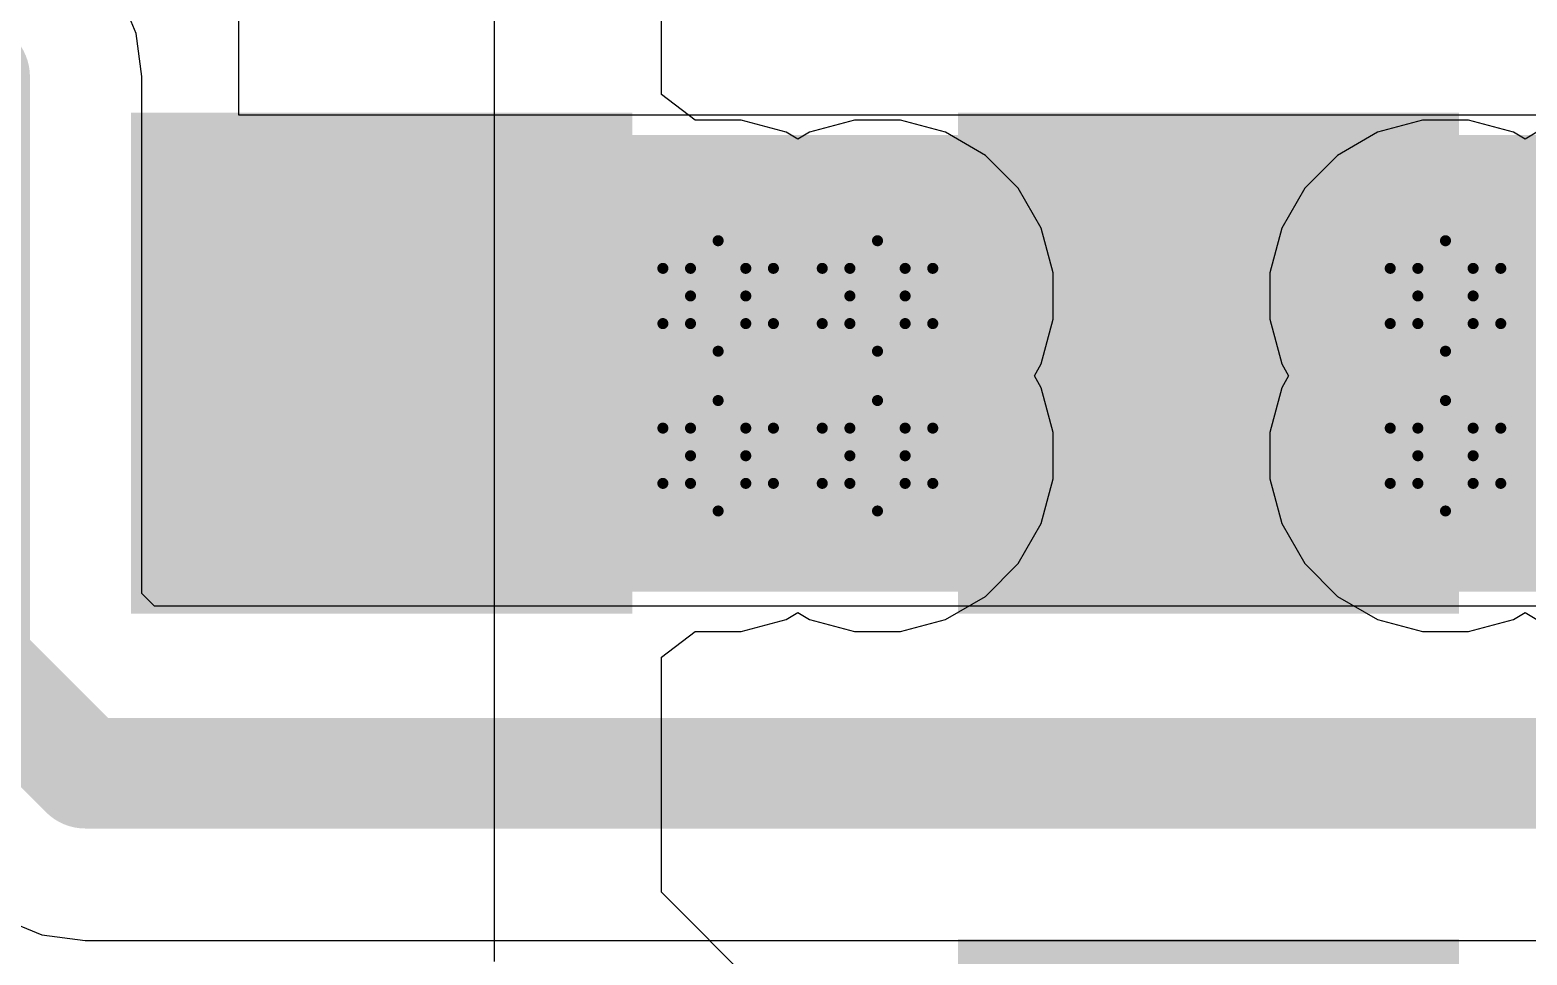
# Model space of a CAD drawing. Header units: inches. Extents: x -3 to 5437, y -3 to 5435.
# Drawn here: x 55.96 to 62.84, y 102.62 to 106.87 of the extents above; entities that cross this region are included whole.
import ezdxf

# ---------------------------------------------------------------- set-up
doc = ezdxf.new("R2010")
doc.units = ezdxf.units.IN
for name, color, linetype in [('Bottom Layer', 5, 'Continuous'), ('Bottom Solder', 6, 'Continuous'), ('Drill Drawing', 1, 'Continuous'), ('GND', 16, 'Continuous'), ('PWR', 76, 'Continuous'), ('Top Layer', 1, 'Continuous'), ('Top Paste', 8, 'Continuous'), ('Top Solder', 216, 'Continuous'), ('Via Holes', 16, 'Continuous')]:
    doc.layers.add(name, color=color, linetype=linetype)

# ---------------------------------------------------------------- blocks, each defined once
blk = doc.blocks.new('A7672E__FASE__76')
at = {"layer": 'Top Layer'}
for points in [[(-6.55, -1.05), (-8.65, -1.05), (-8.65, 1.05), (-6.55, 1.05)], [(-6.55, -4.85), (-8.65, -4.85), (-8.65, -2.75), (-6.55, -2.75)]]:
    blk.add_hatch(color=1, dxfattribs=at).paths.add_polyline_path(points)
at = {"layer": 'Top Paste'}
for points in [[(-6.55, -1.05), (-8.65, -1.05), (-8.65, 1.05), (-6.55, 1.05)], [(-6.55, -4.85), (-8.65, -4.85), (-8.65, -2.75), (-6.55, -2.75)]]:
    blk.add_hatch(color=8, dxfattribs=at).paths.add_polyline_path(points)
at = {"layer": 'Top Solder'}
for points in [[(-6.4484, -1.1516), (-8.7516, -1.1516), (-8.7516, 1.1516), (-6.4484, 1.1516)], [(-2.6484, -1.1516), (-4.9516, -1.1516), (-4.9516, 1.1516), (-2.6484, 1.1516)], [(-6.4484, -4.9516), (-8.7516, -4.9516), (-8.7516, -2.6484), (-6.4484, -2.6484)]]:
    blk.add_hatch(color=216, dxfattribs=at).paths.add_polyline_path(points)

msp = doc.modelspace()

# ---------------------------------------------------------------- hatches: boundary and pattern name
at = {"layer": 'Bottom Layer'}
h = msp.add_hatch(color=5, dxfattribs=at)
edge = h.paths.add_edge_path()
edge.add_arc((59.1191, 105.6492), 0.3, 0, 360)
h = msp.add_hatch(color=5, dxfattribs=at)
edge = h.paths.add_edge_path()
edge.add_arc((59.8515, 105.6492), 0.3, 0, 360)
h = msp.add_hatch(color=5, dxfattribs=at)
edge = h.paths.add_edge_path()
edge.add_arc((62.4619, 105.6492), 0.3, 0, 360)
h = msp.add_hatch(color=5, dxfattribs=at)
edge = h.paths.add_edge_path()
edge.add_arc((59.1191, 104.9144), 0.3, 0, 360)
h = msp.add_hatch(color=5, dxfattribs=at)
edge = h.paths.add_edge_path()
edge.add_arc((59.8515, 104.9144), 0.3, 0, 360)
h = msp.add_hatch(color=5, dxfattribs=at)
edge = h.paths.add_edge_path()
edge.add_arc((62.4619, 104.9144), 0.3, 0, 360)
at = {"layer": 'Bottom Solder'}
h = msp.add_hatch(color=6, dxfattribs=at)
edge = h.paths.add_edge_path()
edge.add_arc((59.1191, 105.6492), 0.15, 0, 360)
h = msp.add_hatch(color=6, dxfattribs=at)
edge = h.paths.add_edge_path()
edge.add_arc((59.8515, 105.6492), 0.15, 0, 360)
h = msp.add_hatch(color=6, dxfattribs=at)
edge = h.paths.add_edge_path()
edge.add_arc((62.4619, 105.6492), 0.15, 0, 360)
h = msp.add_hatch(color=6, dxfattribs=at)
edge = h.paths.add_edge_path()
edge.add_arc((59.1191, 104.9144), 0.15, 0, 360)
h = msp.add_hatch(color=6, dxfattribs=at)
edge = h.paths.add_edge_path()
edge.add_arc((59.8515, 104.9144), 0.15, 0, 360)
h = msp.add_hatch(color=6, dxfattribs=at)
edge = h.paths.add_edge_path()
edge.add_arc((62.4619, 104.9144), 0.15, 0, 360)
at = {"layer": 'GND'}
h = msp.add_hatch(color=16, dxfattribs=at)
edge = h.paths.add_edge_path()
edge.add_arc((59.1191, 105.6492), 0.3, 0, 360)
h = msp.add_hatch(color=16, dxfattribs=at)
edge = h.paths.add_edge_path()
edge.add_arc((59.8515, 105.6492), 0.3, 0, 360)
h = msp.add_hatch(color=16, dxfattribs=at)
edge = h.paths.add_edge_path()
edge.add_arc((62.4619, 105.6492), 0.3, 0, 360)
h = msp.add_hatch(color=16, dxfattribs=at)
edge = h.paths.add_edge_path()
edge.add_arc((59.1191, 104.9144), 0.3, 0, 360)
h = msp.add_hatch(color=16, dxfattribs=at)
edge = h.paths.add_edge_path()
edge.add_arc((59.8515, 104.9144), 0.3, 0, 360)
h = msp.add_hatch(color=16, dxfattribs=at)
edge = h.paths.add_edge_path()
edge.add_arc((62.4619, 104.9144), 0.3, 0, 360)
at = {"layer": 'PWR'}
h = msp.add_hatch(color=76, dxfattribs=at)
edge = h.paths.add_edge_path()
edge.add_arc((59.1191, 105.6492), 0.3, 0, 360)
h = msp.add_hatch(color=76, dxfattribs=at)
edge = h.paths.add_edge_path()
edge.add_arc((59.8515, 105.6492), 0.3, 0, 360)
h = msp.add_hatch(color=76, dxfattribs=at)
edge = h.paths.add_edge_path()
edge.add_arc((62.4619, 105.6492), 0.3, 0, 360)
h = msp.add_hatch(color=76, dxfattribs=at)
edge = h.paths.add_edge_path()
edge.add_arc((59.1191, 104.9144), 0.3, 0, 360)
h = msp.add_hatch(color=76, dxfattribs=at)
edge = h.paths.add_edge_path()
edge.add_arc((59.8515, 104.9144), 0.3, 0, 360)
h = msp.add_hatch(color=76, dxfattribs=at)
edge = h.paths.add_edge_path()
edge.add_arc((62.4619, 104.9144), 0.3, 0, 360)
at = {"layer": 'Top Layer'}
msp.add_hatch(color=1, dxfattribs=at).paths.add_polyline_path([(56.523, 104.2901), (70.023, 104.2901), (70.023, 106.3901), (56.523, 106.3901)])
h = msp.add_hatch(color=1, dxfattribs=at)
edge = h.paths.add_edge_path()
edge.add_arc((59.1191, 105.6492), 0.3, 0, 360)
h = msp.add_hatch(color=1, dxfattribs=at)
edge = h.paths.add_edge_path()
edge.add_arc((59.8515, 105.6492), 0.3, 0, 360)
h = msp.add_hatch(color=1, dxfattribs=at)
edge = h.paths.add_edge_path()
edge.add_arc((62.4619, 105.6492), 0.3, 0, 360)
h = msp.add_hatch(color=1, dxfattribs=at)
edge = h.paths.add_edge_path()
edge.add_arc((59.1191, 104.9144), 0.3, 0, 360)
h = msp.add_hatch(color=1, dxfattribs=at)
edge = h.paths.add_edge_path()
edge.add_arc((59.8515, 104.9144), 0.3, 0, 360)
h = msp.add_hatch(color=1, dxfattribs=at)
edge = h.paths.add_edge_path()
edge.add_arc((62.4619, 104.9144), 0.3, 0, 360)
at = {"layer": 'Top Solder'}
h = msp.add_hatch(color=216, dxfattribs=at)
edge = h.paths.add_edge_path()
edge.add_arc((59.1191, 105.6492), 0.15, 0, 360)
h = msp.add_hatch(color=216, dxfattribs=at)
edge = h.paths.add_edge_path()
edge.add_arc((59.8515, 105.6492), 0.15, 0, 360)
h = msp.add_hatch(color=216, dxfattribs=at)
edge = h.paths.add_edge_path()
edge.add_arc((62.4619, 105.6492), 0.15, 0, 360)
h = msp.add_hatch(color=216, dxfattribs=at)
edge = h.paths.add_edge_path()
edge.add_arc((59.1191, 104.9144), 0.15, 0, 360)
h = msp.add_hatch(color=216, dxfattribs=at)
edge = h.paths.add_edge_path()
edge.add_arc((59.8515, 104.9144), 0.15, 0, 360)
h = msp.add_hatch(color=216, dxfattribs=at)
edge = h.paths.add_edge_path()
edge.add_arc((62.4619, 104.9144), 0.15, 0, 360)
at = {"layer": 'Via Holes'}
h = msp.add_hatch(color=7, dxfattribs=at)
edge = h.paths.add_edge_path()
edge.add_arc((59.1191, 105.6492), 0.15, 0, 360)
h = msp.add_hatch(color=7, dxfattribs=at)
edge = h.paths.add_edge_path()
edge.add_arc((59.8515, 105.6492), 0.15, 0, 360)
h = msp.add_hatch(color=7, dxfattribs=at)
edge = h.paths.add_edge_path()
edge.add_arc((62.4619, 105.6492), 0.15, 0, 360)
h = msp.add_hatch(color=7, dxfattribs=at)
edge = h.paths.add_edge_path()
edge.add_arc((59.1191, 104.9144), 0.15, 0, 360)
h = msp.add_hatch(color=7, dxfattribs=at)
edge = h.paths.add_edge_path()
edge.add_arc((59.8515, 104.9144), 0.15, 0, 360)
h = msp.add_hatch(color=7, dxfattribs=at)
edge = h.paths.add_edge_path()
edge.add_arc((62.4619, 104.9144), 0.15, 0, 360)

# ---------------------------------------------------------------- linework, layer by layer
at = {"layer": 'Drill Drawing'}
for points in [[(58.9921, 105.7762, 0.0508, 0.0508, 0), (59.1191, 105.9032, 0.0508, 0.0508, 0)], [(59.1191, 105.9032, 0.0508, 0.0508, 0), (59.2461, 105.7762, 0.0508, 0.0508, 0)], [(59.7245, 105.7762, 0.0508, 0.0508, 0), (59.8515, 105.9032, 0.0508, 0.0508, 0)], [(59.8515, 105.9032, 0.0508, 0.0508, 0), (59.9785, 105.7762, 0.0508, 0.0508, 0)], [(62.3349, 105.7762, 0.0508, 0.0508, 0), (62.4619, 105.9032, 0.0508, 0.0508, 0)], [(62.4619, 105.9032, 0.0508, 0.0508, 0), (62.5889, 105.7762, 0.0508, 0.0508, 0)], [(58.8651, 105.7762, 0.0508, 0.0508, 0), (58.9921, 105.6492, 0.0508, 0.0508, 0)], [(58.8651, 105.7762, 0.0508, 0.0508, 0), (58.9921, 105.7762, 0.0508, 0.0508, 0)], [(59.2461, 105.7762, 0.0508, 0.0508, 0), (59.3731, 105.7762, 0.0508, 0.0508, 0)], [(59.2461, 105.6492, 0.0508, 0.0508, 0), (59.3731, 105.7762, 0.0508, 0.0508, 0)], [(59.5975, 105.7762, 0.0508, 0.0508, 0), (59.7245, 105.6492, 0.0508, 0.0508, 0)], [(59.5975, 105.7762, 0.0508, 0.0508, 0), (59.7245, 105.7762, 0.0508, 0.0508, 0)], [(59.9785, 105.7762, 0.0508, 0.0508, 0), (60.1055, 105.7762, 0.0508, 0.0508, 0)], [(59.9785, 105.6492, 0.0508, 0.0508, 0), (60.1055, 105.7762, 0.0508, 0.0508, 0)], [(62.2079, 105.7762, 0.0508, 0.0508, 0), (62.3349, 105.6492, 0.0508, 0.0508, 0)], [(62.2079, 105.7762, 0.0508, 0.0508, 0), (62.3349, 105.7762, 0.0508, 0.0508, 0)], [(62.5889, 105.7762, 0.0508, 0.0508, 0), (62.7159, 105.7762, 0.0508, 0.0508, 0)], [(62.5889, 105.6492, 0.0508, 0.0508, 0), (62.7159, 105.7762, 0.0508, 0.0508, 0)], [(58.8651, 105.5222, 0.0508, 0.0508, 0), (58.9921, 105.6492, 0.0508, 0.0508, 0)], [(59.2461, 105.6492, 0.0508, 0.0508, 0), (59.3731, 105.5222, 0.0508, 0.0508, 0)], [(59.5975, 105.5222, 0.0508, 0.0508, 0), (59.7245, 105.6492, 0.0508, 0.0508, 0)], [(59.9785, 105.6492, 0.0508, 0.0508, 0), (60.1055, 105.5222, 0.0508, 0.0508, 0)], [(62.2079, 105.5222, 0.0508, 0.0508, 0), (62.3349, 105.6492, 0.0508, 0.0508, 0)], [(62.5889, 105.6492, 0.0508, 0.0508, 0), (62.7159, 105.5222, 0.0508, 0.0508, 0)], [(58.8651, 105.5222, 0.0508, 0.0508, 0), (58.9921, 105.5222, 0.0508, 0.0508, 0)], [(58.9921, 105.5222, 0.0508, 0.0508, 0), (59.1191, 105.3952, 0.0508, 0.0508, 0)], [(59.1191, 105.3952, 0.0508, 0.0508, 0), (59.2461, 105.5222, 0.0508, 0.0508, 0)], [(59.2461, 105.5222, 0.0508, 0.0508, 0), (59.3731, 105.5222, 0.0508, 0.0508, 0)], [(59.5975, 105.5222, 0.0508, 0.0508, 0), (59.7245, 105.5222, 0.0508, 0.0508, 0)], [(59.7245, 105.5222, 0.0508, 0.0508, 0), (59.8515, 105.3952, 0.0508, 0.0508, 0)], [(59.8515, 105.3952, 0.0508, 0.0508, 0), (59.9785, 105.5222, 0.0508, 0.0508, 0)], [(59.9785, 105.5222, 0.0508, 0.0508, 0), (60.1055, 105.5222, 0.0508, 0.0508, 0)], [(62.2079, 105.5222, 0.0508, 0.0508, 0), (62.3349, 105.5222, 0.0508, 0.0508, 0)], [(62.3349, 105.5222, 0.0508, 0.0508, 0), (62.4619, 105.3952, 0.0508, 0.0508, 0)], [(62.4619, 105.3952, 0.0508, 0.0508, 0), (62.5889, 105.5222, 0.0508, 0.0508, 0)], [(62.5889, 105.5222, 0.0508, 0.0508, 0), (62.7159, 105.5222, 0.0508, 0.0508, 0)], [(58.9921, 105.0414, 0.0508, 0.0508, 0), (59.1191, 105.1684, 0.0508, 0.0508, 0)], [(59.1191, 105.1684, 0.0508, 0.0508, 0), (59.2461, 105.0414, 0.0508, 0.0508, 0)], [(59.7245, 105.0414, 0.0508, 0.0508, 0), (59.8515, 105.1684, 0.0508, 0.0508, 0)], [(59.8515, 105.1684, 0.0508, 0.0508, 0), (59.9785, 105.0414, 0.0508, 0.0508, 0)], [(62.3349, 105.0414, 0.0508, 0.0508, 0), (62.4619, 105.1684, 0.0508, 0.0508, 0)], [(62.4619, 105.1684, 0.0508, 0.0508, 0), (62.5889, 105.0414, 0.0508, 0.0508, 0)], [(58.8651, 105.0414, 0.0508, 0.0508, 0), (58.9921, 104.9144, 0.0508, 0.0508, 0)], [(58.8651, 105.0414, 0.0508, 0.0508, 0), (58.9921, 105.0414, 0.0508, 0.0508, 0)], [(59.2461, 105.0414, 0.0508, 0.0508, 0), (59.3731, 105.0414, 0.0508, 0.0508, 0)], [(59.2461, 104.9144, 0.0508, 0.0508, 0), (59.3731, 105.0414, 0.0508, 0.0508, 0)], [(59.5975, 105.0414, 0.0508, 0.0508, 0), (59.7245, 104.9144, 0.0508, 0.0508, 0)], [(59.5975, 105.0414, 0.0508, 0.0508, 0), (59.7245, 105.0414, 0.0508, 0.0508, 0)], [(59.9785, 105.0414, 0.0508, 0.0508, 0), (60.1055, 105.0414, 0.0508, 0.0508, 0)], [(59.9785, 104.9144, 0.0508, 0.0508, 0), (60.1055, 105.0414, 0.0508, 0.0508, 0)], [(62.2079, 105.0414, 0.0508, 0.0508, 0), (62.3349, 104.9144, 0.0508, 0.0508, 0)], [(62.2079, 105.0414, 0.0508, 0.0508, 0), (62.3349, 105.0414, 0.0508, 0.0508, 0)], [(62.5889, 105.0414, 0.0508, 0.0508, 0), (62.7159, 105.0414, 0.0508, 0.0508, 0)], [(62.5889, 104.9144, 0.0508, 0.0508, 0), (62.7159, 105.0414, 0.0508, 0.0508, 0)], [(58.8651, 104.7874, 0.0508, 0.0508, 0), (58.9921, 104.9144, 0.0508, 0.0508, 0)], [(59.2461, 104.9144, 0.0508, 0.0508, 0), (59.3731, 104.7874, 0.0508, 0.0508, 0)], [(59.5975, 104.7874, 0.0508, 0.0508, 0), (59.7245, 104.9144, 0.0508, 0.0508, 0)], [(59.9785, 104.9144, 0.0508, 0.0508, 0), (60.1055, 104.7874, 0.0508, 0.0508, 0)], [(62.2079, 104.7874, 0.0508, 0.0508, 0), (62.3349, 104.9144, 0.0508, 0.0508, 0)], [(62.5889, 104.9144, 0.0508, 0.0508, 0), (62.7159, 104.7874, 0.0508, 0.0508, 0)], [(58.8651, 104.7874, 0.0508, 0.0508, 0), (58.9921, 104.7874, 0.0508, 0.0508, 0)], [(58.9921, 104.7874, 0.0508, 0.0508, 0), (59.1191, 104.6604, 0.0508, 0.0508, 0)], [(59.1191, 104.6604, 0.0508, 0.0508, 0), (59.2461, 104.7874, 0.0508, 0.0508, 0)], [(59.2461, 104.7874, 0.0508, 0.0508, 0), (59.3731, 104.7874, 0.0508, 0.0508, 0)], [(59.5975, 104.7874, 0.0508, 0.0508, 0), (59.7245, 104.7874, 0.0508, 0.0508, 0)], [(59.7245, 104.7874, 0.0508, 0.0508, 0), (59.8515, 104.6604, 0.0508, 0.0508, 0)], [(59.8515, 104.6604, 0.0508, 0.0508, 0), (59.9785, 104.7874, 0.0508, 0.0508, 0)], [(59.9785, 104.7874, 0.0508, 0.0508, 0), (60.1055, 104.7874, 0.0508, 0.0508, 0)], [(62.2079, 104.7874, 0.0508, 0.0508, 0), (62.3349, 104.7874, 0.0508, 0.0508, 0)], [(62.3349, 104.7874, 0.0508, 0.0508, 0), (62.4619, 104.6604, 0.0508, 0.0508, 0)], [(62.4619, 104.6604, 0.0508, 0.0508, 0), (62.5889, 104.7874, 0.0508, 0.0508, 0)], [(62.5889, 104.7874, 0.0508, 0.0508, 0), (62.7159, 104.7874, 0.0508, 0.0508, 0)]]:
    msp.add_lwpolyline(points, format="xyseb", dxfattribs=at)
for points in [[(59.1064, 105.9032, 0.0254, 0.0254, 1), (59.1318, 105.9032, 0.0254, 0.0254, 1)], [(59.1064, 105.9032, 0.0254, 0.0254, 1), (59.1318, 105.9032, 0.0254, 0.0254, 1)], [(59.8388, 105.9032, 0.0254, 0.0254, 1), (59.8642, 105.9032, 0.0254, 0.0254, 1)], [(59.8388, 105.9032, 0.0254, 0.0254, 1), (59.8642, 105.9032, 0.0254, 0.0254, 1)], [(62.4492, 105.9032, 0.0254, 0.0254, 1), (62.4746, 105.9032, 0.0254, 0.0254, 1)], [(62.4492, 105.9032, 0.0254, 0.0254, 1), (62.4746, 105.9032, 0.0254, 0.0254, 1)], [(58.8524, 105.7762, 0.0254, 0.0254, 1), (58.8778, 105.7762, 0.0254, 0.0254, 1)], [(58.8524, 105.7762, 0.0254, 0.0254, 1), (58.8778, 105.7762, 0.0254, 0.0254, 1)], [(58.9794, 105.7762, 0.0254, 0.0254, 1), (59.0048, 105.7762, 0.0254, 0.0254, 1)], [(58.9794, 105.7762, 0.0254, 0.0254, 1), (59.0048, 105.7762, 0.0254, 0.0254, 1)], [(59.2334, 105.7762, 0.0254, 0.0254, 1), (59.2588, 105.7762, 0.0254, 0.0254, 1)], [(59.2334, 105.7762, 0.0254, 0.0254, 1), (59.2588, 105.7762, 0.0254, 0.0254, 1)], [(59.3604, 105.7762, 0.0254, 0.0254, 1), (59.3858, 105.7762, 0.0254, 0.0254, 1)], [(59.3604, 105.7762, 0.0254, 0.0254, 1), (59.3858, 105.7762, 0.0254, 0.0254, 1)], [(59.5848, 105.7762, 0.0254, 0.0254, 1), (59.6102, 105.7762, 0.0254, 0.0254, 1)], [(59.5848, 105.7762, 0.0254, 0.0254, 1), (59.6102, 105.7762, 0.0254, 0.0254, 1)], [(59.7118, 105.7762, 0.0254, 0.0254, 1), (59.7372, 105.7762, 0.0254, 0.0254, 1)], [(59.7118, 105.7762, 0.0254, 0.0254, 1), (59.7372, 105.7762, 0.0254, 0.0254, 1)], [(59.9658, 105.7762, 0.0254, 0.0254, 1), (59.9912, 105.7762, 0.0254, 0.0254, 1)], [(59.9658, 105.7762, 0.0254, 0.0254, 1), (59.9912, 105.7762, 0.0254, 0.0254, 1)], [(60.0928, 105.7762, 0.0254, 0.0254, 1), (60.1182, 105.7762, 0.0254, 0.0254, 1)], [(60.0928, 105.7762, 0.0254, 0.0254, 1), (60.1182, 105.7762, 0.0254, 0.0254, 1)], [(62.1952, 105.7762, 0.0254, 0.0254, 1), (62.2206, 105.7762, 0.0254, 0.0254, 1)], [(62.1952, 105.7762, 0.0254, 0.0254, 1), (62.2206, 105.7762, 0.0254, 0.0254, 1)], [(62.3222, 105.7762, 0.0254, 0.0254, 1), (62.3476, 105.7762, 0.0254, 0.0254, 1)], [(62.3222, 105.7762, 0.0254, 0.0254, 1), (62.3476, 105.7762, 0.0254, 0.0254, 1)], [(62.5762, 105.7762, 0.0254, 0.0254, 1), (62.6016, 105.7762, 0.0254, 0.0254, 1)], [(62.5762, 105.7762, 0.0254, 0.0254, 1), (62.6016, 105.7762, 0.0254, 0.0254, 1)], [(62.7032, 105.7762, 0.0254, 0.0254, 1), (62.7286, 105.7762, 0.0254, 0.0254, 1)], [(62.7032, 105.7762, 0.0254, 0.0254, 1), (62.7286, 105.7762, 0.0254, 0.0254, 1)], [(58.9794, 105.6492, 0.0254, 0.0254, 1), (59.0048, 105.6492, 0.0254, 0.0254, 1)], [(58.9794, 105.6492, 0.0254, 0.0254, 1), (59.0048, 105.6492, 0.0254, 0.0254, 1)], [(59.2334, 105.6492, 0.0254, 0.0254, 1), (59.2588, 105.6492, 0.0254, 0.0254, 1)], [(59.2334, 105.6492, 0.0254, 0.0254, 1), (59.2588, 105.6492, 0.0254, 0.0254, 1)], [(59.7118, 105.6492, 0.0254, 0.0254, 1), (59.7372, 105.6492, 0.0254, 0.0254, 1)], [(59.7118, 105.6492, 0.0254, 0.0254, 1), (59.7372, 105.6492, 0.0254, 0.0254, 1)], [(59.9658, 105.6492, 0.0254, 0.0254, 1), (59.9912, 105.6492, 0.0254, 0.0254, 1)], [(59.9658, 105.6492, 0.0254, 0.0254, 1), (59.9912, 105.6492, 0.0254, 0.0254, 1)], [(62.3222, 105.6492, 0.0254, 0.0254, 1), (62.3476, 105.6492, 0.0254, 0.0254, 1)], [(62.3222, 105.6492, 0.0254, 0.0254, 1), (62.3476, 105.6492, 0.0254, 0.0254, 1)], [(62.5762, 105.6492, 0.0254, 0.0254, 1), (62.6016, 105.6492, 0.0254, 0.0254, 1)], [(62.5762, 105.6492, 0.0254, 0.0254, 1), (62.6016, 105.6492, 0.0254, 0.0254, 1)], [(58.8524, 105.5222, 0.0254, 0.0254, 1), (58.8778, 105.5222, 0.0254, 0.0254, 1)], [(58.8524, 105.5222, 0.0254, 0.0254, 1), (58.8778, 105.5222, 0.0254, 0.0254, 1)], [(58.9794, 105.5222, 0.0254, 0.0254, 1), (59.0048, 105.5222, 0.0254, 0.0254, 1)], [(58.9794, 105.5222, 0.0254, 0.0254, 1), (59.0048, 105.5222, 0.0254, 0.0254, 1)], [(59.2334, 105.5222, 0.0254, 0.0254, 1), (59.2588, 105.5222, 0.0254, 0.0254, 1)], [(59.2334, 105.5222, 0.0254, 0.0254, 1), (59.2588, 105.5222, 0.0254, 0.0254, 1)], [(59.3604, 105.5222, 0.0254, 0.0254, 1), (59.3858, 105.5222, 0.0254, 0.0254, 1)], [(59.3604, 105.5222, 0.0254, 0.0254, 1), (59.3858, 105.5222, 0.0254, 0.0254, 1)], [(59.5848, 105.5222, 0.0254, 0.0254, 1), (59.6102, 105.5222, 0.0254, 0.0254, 1)], [(59.5848, 105.5222, 0.0254, 0.0254, 1), (59.6102, 105.5222, 0.0254, 0.0254, 1)], [(59.7118, 105.5222, 0.0254, 0.0254, 1), (59.7372, 105.5222, 0.0254, 0.0254, 1)], [(59.7118, 105.5222, 0.0254, 0.0254, 1), (59.7372, 105.5222, 0.0254, 0.0254, 1)], [(59.9658, 105.5222, 0.0254, 0.0254, 1), (59.9912, 105.5222, 0.0254, 0.0254, 1)], [(59.9658, 105.5222, 0.0254, 0.0254, 1), (59.9912, 105.5222, 0.0254, 0.0254, 1)], [(60.0928, 105.5222, 0.0254, 0.0254, 1), (60.1182, 105.5222, 0.0254, 0.0254, 1)], [(60.0928, 105.5222, 0.0254, 0.0254, 1), (60.1182, 105.5222, 0.0254, 0.0254, 1)], [(62.1952, 105.5222, 0.0254, 0.0254, 1), (62.2206, 105.5222, 0.0254, 0.0254, 1)], [(62.1952, 105.5222, 0.0254, 0.0254, 1), (62.2206, 105.5222, 0.0254, 0.0254, 1)], [(62.3222, 105.5222, 0.0254, 0.0254, 1), (62.3476, 105.5222, 0.0254, 0.0254, 1)], [(62.3222, 105.5222, 0.0254, 0.0254, 1), (62.3476, 105.5222, 0.0254, 0.0254, 1)], [(62.5762, 105.5222, 0.0254, 0.0254, 1), (62.6016, 105.5222, 0.0254, 0.0254, 1)], [(62.5762, 105.5222, 0.0254, 0.0254, 1), (62.6016, 105.5222, 0.0254, 0.0254, 1)], [(62.7032, 105.5222, 0.0254, 0.0254, 1), (62.7286, 105.5222, 0.0254, 0.0254, 1)], [(62.7032, 105.5222, 0.0254, 0.0254, 1), (62.7286, 105.5222, 0.0254, 0.0254, 1)], [(59.1064, 105.3952, 0.0254, 0.0254, 1), (59.1318, 105.3952, 0.0254, 0.0254, 1)], [(59.1064, 105.3952, 0.0254, 0.0254, 1), (59.1318, 105.3952, 0.0254, 0.0254, 1)], [(59.8388, 105.3952, 0.0254, 0.0254, 1), (59.8642, 105.3952, 0.0254, 0.0254, 1)], [(59.8388, 105.3952, 0.0254, 0.0254, 1), (59.8642, 105.3952, 0.0254, 0.0254, 1)], [(62.4492, 105.3952, 0.0254, 0.0254, 1), (62.4746, 105.3952, 0.0254, 0.0254, 1)], [(62.4492, 105.3952, 0.0254, 0.0254, 1), (62.4746, 105.3952, 0.0254, 0.0254, 1)], [(59.1064, 105.1684, 0.0254, 0.0254, 1), (59.1318, 105.1684, 0.0254, 0.0254, 1)], [(59.1064, 105.1684, 0.0254, 0.0254, 1), (59.1318, 105.1684, 0.0254, 0.0254, 1)], [(59.8388, 105.1684, 0.0254, 0.0254, 1), (59.8642, 105.1684, 0.0254, 0.0254, 1)], [(59.8388, 105.1684, 0.0254, 0.0254, 1), (59.8642, 105.1684, 0.0254, 0.0254, 1)], [(62.4492, 105.1684, 0.0254, 0.0254, 1), (62.4746, 105.1684, 0.0254, 0.0254, 1)], [(62.4492, 105.1684, 0.0254, 0.0254, 1), (62.4746, 105.1684, 0.0254, 0.0254, 1)], [(58.8524, 105.0414, 0.0254, 0.0254, 1), (58.8778, 105.0414, 0.0254, 0.0254, 1)], [(58.8524, 105.0414, 0.0254, 0.0254, 1), (58.8778, 105.0414, 0.0254, 0.0254, 1)], [(58.9794, 105.0414, 0.0254, 0.0254, 1), (59.0048, 105.0414, 0.0254, 0.0254, 1)], [(58.9794, 105.0414, 0.0254, 0.0254, 1), (59.0048, 105.0414, 0.0254, 0.0254, 1)], [(59.2334, 105.0414, 0.0254, 0.0254, 1), (59.2588, 105.0414, 0.0254, 0.0254, 1)], [(59.2334, 105.0414, 0.0254, 0.0254, 1), (59.2588, 105.0414, 0.0254, 0.0254, 1)], [(59.3604, 105.0414, 0.0254, 0.0254, 1), (59.3858, 105.0414, 0.0254, 0.0254, 1)], [(59.3604, 105.0414, 0.0254, 0.0254, 1), (59.3858, 105.0414, 0.0254, 0.0254, 1)], [(59.5848, 105.0414, 0.0254, 0.0254, 1), (59.6102, 105.0414, 0.0254, 0.0254, 1)], [(59.5848, 105.0414, 0.0254, 0.0254, 1), (59.6102, 105.0414, 0.0254, 0.0254, 1)], [(59.7118, 105.0414, 0.0254, 0.0254, 1), (59.7372, 105.0414, 0.0254, 0.0254, 1)], [(59.7118, 105.0414, 0.0254, 0.0254, 1), (59.7372, 105.0414, 0.0254, 0.0254, 1)], [(59.9658, 105.0414, 0.0254, 0.0254, 1), (59.9912, 105.0414, 0.0254, 0.0254, 1)], [(59.9658, 105.0414, 0.0254, 0.0254, 1), (59.9912, 105.0414, 0.0254, 0.0254, 1)], [(60.0928, 105.0414, 0.0254, 0.0254, 1), (60.1182, 105.0414, 0.0254, 0.0254, 1)], [(60.0928, 105.0414, 0.0254, 0.0254, 1), (60.1182, 105.0414, 0.0254, 0.0254, 1)], [(62.1952, 105.0414, 0.0254, 0.0254, 1), (62.2206, 105.0414, 0.0254, 0.0254, 1)], [(62.1952, 105.0414, 0.0254, 0.0254, 1), (62.2206, 105.0414, 0.0254, 0.0254, 1)], [(62.3222, 105.0414, 0.0254, 0.0254, 1), (62.3476, 105.0414, 0.0254, 0.0254, 1)], [(62.3222, 105.0414, 0.0254, 0.0254, 1), (62.3476, 105.0414, 0.0254, 0.0254, 1)], [(62.5762, 105.0414, 0.0254, 0.0254, 1), (62.6016, 105.0414, 0.0254, 0.0254, 1)], [(62.5762, 105.0414, 0.0254, 0.0254, 1), (62.6016, 105.0414, 0.0254, 0.0254, 1)], [(62.7032, 105.0414, 0.0254, 0.0254, 1), (62.7286, 105.0414, 0.0254, 0.0254, 1)], [(62.7032, 105.0414, 0.0254, 0.0254, 1), (62.7286, 105.0414, 0.0254, 0.0254, 1)], [(58.9794, 104.9144, 0.0254, 0.0254, 1), (59.0048, 104.9144, 0.0254, 0.0254, 1)], [(58.9794, 104.9144, 0.0254, 0.0254, 1), (59.0048, 104.9144, 0.0254, 0.0254, 1)], [(59.2334, 104.9144, 0.0254, 0.0254, 1), (59.2588, 104.9144, 0.0254, 0.0254, 1)], [(59.2334, 104.9144, 0.0254, 0.0254, 1), (59.2588, 104.9144, 0.0254, 0.0254, 1)], [(59.7118, 104.9144, 0.0254, 0.0254, 1), (59.7372, 104.9144, 0.0254, 0.0254, 1)], [(59.7118, 104.9144, 0.0254, 0.0254, 1), (59.7372, 104.9144, 0.0254, 0.0254, 1)], [(59.9658, 104.9144, 0.0254, 0.0254, 1), (59.9912, 104.9144, 0.0254, 0.0254, 1)], [(59.9658, 104.9144, 0.0254, 0.0254, 1), (59.9912, 104.9144, 0.0254, 0.0254, 1)], [(62.3222, 104.9144, 0.0254, 0.0254, 1), (62.3476, 104.9144, 0.0254, 0.0254, 1)], [(62.3222, 104.9144, 0.0254, 0.0254, 1), (62.3476, 104.9144, 0.0254, 0.0254, 1)], [(62.5762, 104.9144, 0.0254, 0.0254, 1), (62.6016, 104.9144, 0.0254, 0.0254, 1)], [(62.5762, 104.9144, 0.0254, 0.0254, 1), (62.6016, 104.9144, 0.0254, 0.0254, 1)], [(58.8524, 104.7874, 0.0254, 0.0254, 1), (58.8778, 104.7874, 0.0254, 0.0254, 1)], [(58.8524, 104.7874, 0.0254, 0.0254, 1), (58.8778, 104.7874, 0.0254, 0.0254, 1)], [(58.9794, 104.7874, 0.0254, 0.0254, 1), (59.0048, 104.7874, 0.0254, 0.0254, 1)], [(58.9794, 104.7874, 0.0254, 0.0254, 1), (59.0048, 104.7874, 0.0254, 0.0254, 1)], [(59.2334, 104.7874, 0.0254, 0.0254, 1), (59.2588, 104.7874, 0.0254, 0.0254, 1)], [(59.2334, 104.7874, 0.0254, 0.0254, 1), (59.2588, 104.7874, 0.0254, 0.0254, 1)], [(59.3604, 104.7874, 0.0254, 0.0254, 1), (59.3858, 104.7874, 0.0254, 0.0254, 1)], [(59.3604, 104.7874, 0.0254, 0.0254, 1), (59.3858, 104.7874, 0.0254, 0.0254, 1)], [(59.5848, 104.7874, 0.0254, 0.0254, 1), (59.6102, 104.7874, 0.0254, 0.0254, 1)], [(59.5848, 104.7874, 0.0254, 0.0254, 1), (59.6102, 104.7874, 0.0254, 0.0254, 1)], [(59.7118, 104.7874, 0.0254, 0.0254, 1), (59.7372, 104.7874, 0.0254, 0.0254, 1)], [(59.7118, 104.7874, 0.0254, 0.0254, 1), (59.7372, 104.7874, 0.0254, 0.0254, 1)], [(59.9658, 104.7874, 0.0254, 0.0254, 1), (59.9912, 104.7874, 0.0254, 0.0254, 1)], [(59.9658, 104.7874, 0.0254, 0.0254, 1), (59.9912, 104.7874, 0.0254, 0.0254, 1)], [(60.0928, 104.7874, 0.0254, 0.0254, 1), (60.1182, 104.7874, 0.0254, 0.0254, 1)], [(60.0928, 104.7874, 0.0254, 0.0254, 1), (60.1182, 104.7874, 0.0254, 0.0254, 1)], [(62.1952, 104.7874, 0.0254, 0.0254, 1), (62.2206, 104.7874, 0.0254, 0.0254, 1)], [(62.1952, 104.7874, 0.0254, 0.0254, 1), (62.2206, 104.7874, 0.0254, 0.0254, 1)], [(62.3222, 104.7874, 0.0254, 0.0254, 1), (62.3476, 104.7874, 0.0254, 0.0254, 1)], [(62.3222, 104.7874, 0.0254, 0.0254, 1), (62.3476, 104.7874, 0.0254, 0.0254, 1)], [(62.5762, 104.7874, 0.0254, 0.0254, 1), (62.6016, 104.7874, 0.0254, 0.0254, 1)], [(62.5762, 104.7874, 0.0254, 0.0254, 1), (62.6016, 104.7874, 0.0254, 0.0254, 1)], [(62.7032, 104.7874, 0.0254, 0.0254, 1), (62.7286, 104.7874, 0.0254, 0.0254, 1)], [(62.7032, 104.7874, 0.0254, 0.0254, 1), (62.7286, 104.7874, 0.0254, 0.0254, 1)], [(59.1064, 104.6604, 0.0254, 0.0254, 1), (59.1318, 104.6604, 0.0254, 0.0254, 1)], [(59.1064, 104.6604, 0.0254, 0.0254, 1), (59.1318, 104.6604, 0.0254, 0.0254, 1)], [(59.8388, 104.6604, 0.0254, 0.0254, 1), (59.8642, 104.6604, 0.0254, 0.0254, 1)], [(59.8388, 104.6604, 0.0254, 0.0254, 1), (59.8642, 104.6604, 0.0254, 0.0254, 1)], [(62.4492, 104.6604, 0.0254, 0.0254, 1), (62.4746, 104.6604, 0.0254, 0.0254, 1)], [(62.4492, 104.6604, 0.0254, 0.0254, 1), (62.4746, 104.6604, 0.0254, 0.0254, 1)]]:
    msp.add_lwpolyline(points, format="xyseb", close=True, dxfattribs=at)
at = {"layer": 'PWR'}
for p, q in [((58.0898, 109.6878), (58.0898, 106.5756)), ((58.8584, 106.5756), (58.8584, 109.7381)), ((58.0898, 106.5756), (58.0898, 103.9879)), ((59.0128, 106.4572), (58.8584, 106.5756)), ((59.2255, 106.4572), (59.0128, 106.4572)), ((59.431, 106.4021), (59.2255, 106.4572)), ((59.7451, 106.4572), (59.5396, 106.4021)), ((59.9579, 106.4572), (59.7451, 106.4572)), ((60.1634, 106.4021), (59.9579, 106.4572)), ((62.3556, 106.4572), (62.1501, 106.4021)), ((62.5683, 106.4572), (62.3556, 106.4572)), ((62.7738, 106.4021), (62.5683, 106.4572)), ((59.4853, 106.3708), (59.431, 106.4021)), ((59.5396, 106.4021), (59.4853, 106.3708)), ((60.3476, 106.2957), (60.1634, 106.4021)), ((62.1501, 106.4021), (61.9658, 106.2957)), ((62.8281, 106.3708), (62.7738, 106.4021)), ((62.8824, 106.4021), (62.8281, 106.3708)), ((60.4981, 106.1453), (60.3476, 106.2957)), ((61.9658, 106.2957), (61.8154, 106.1453)), ((60.6044, 105.9611), (60.4981, 106.1453)), ((61.8154, 106.1453), (61.709, 105.9611)), ((60.6595, 105.7556), (60.6044, 105.9611)), ((61.709, 105.9611), (61.6539, 105.7556)), ((60.6595, 105.5428), (60.6595, 105.7556)), ((61.6539, 105.7556), (61.6539, 105.5428)), ((60.6044, 105.3373), (60.6595, 105.5428)), ((61.6539, 105.5428), (61.709, 105.3373)), ((60.5724, 105.2818), (60.6044, 105.3373)), ((60.6044, 105.2263), (60.5724, 105.2818)), ((61.709, 105.3373), (61.7411, 105.2818)), ((61.7411, 105.2818), (61.709, 105.2263)), ((60.6595, 105.0208), (60.6044, 105.2263)), ((61.709, 105.2263), (61.6539, 105.0208)), ((60.6595, 104.808), (60.6595, 105.0208)), ((61.6539, 105.0208), (61.6539, 104.808)), ((60.6044, 104.6025), (60.6595, 104.808)), ((61.6539, 104.808), (61.709, 104.6025)), ((60.4981, 104.4183), (60.6044, 104.6025)), ((61.709, 104.6025), (61.8154, 104.4183)), ((60.3476, 104.2678), (60.4981, 104.4183)), ((61.8154, 104.4183), (61.9658, 104.2678)), ((60.1634, 104.1614), (60.3476, 104.2678)), ((61.9658, 104.2678), (62.1501, 104.1614)), ((59.431, 104.1614), (59.4853, 104.1928)), ((59.4853, 104.1928), (59.5396, 104.1614)), ((62.7738, 104.1614), (62.8281, 104.1928)), ((62.8281, 104.1928), (62.8824, 104.1614)), ((58.8584, 103.9879), (59.0128, 104.1064)), ((59.0128, 104.1064), (59.2255, 104.1064)), ((59.2255, 104.1064), (59.431, 104.1614)), ((59.5396, 104.1614), (59.7451, 104.1064)), ((59.7451, 104.1064), (59.9579, 104.1064)), ((59.9579, 104.1064), (60.1634, 104.1614)), ((62.1501, 104.1614), (62.3556, 104.1064)), ((62.3556, 104.1064), (62.5683, 104.1064)), ((62.5683, 104.1064), (62.7738, 104.1614)), ((58.0898, 103.9879), (58.0898, 102.9068)), ((58.8584, 102.9068), (58.8584, 103.9879)), ((58.0898, 102.9068), (58.0898, 102.9068)), ((58.0898, 102.9068), (58.0898, 102.9068)), ((58.0898, 102.9068), (58.0898, 102.5884)), ((59.422, 102.3432), (58.8584, 102.9068))]:
    msp.add_line(p, q, dxfattribs=at)
at = {"layer": 'Top Layer'}
for p, q in [((56.915, 108.2321), (56.915, 106.4821)), ((56.4446, 106.8569), (56.3678, 107.0423)), ((56.4708, 106.658), (56.4446, 106.8569)), ((56.4708, 104.2806), (56.4708, 106.658)), ((56.4708, 106.658), (56.4708, 106.658)), ((56.915, 106.4821), (65.831, 106.4821)), ((56.5286, 104.2228), (56.4708, 104.2806)), ((65.3801, 104.2228), (56.5286, 104.2228)), ((55.8259, 102.7886), (56.0113, 102.7118)), ((56.0113, 102.7118), (56.2102, 102.6856)), ((56.2102, 102.6856), (56.2102, 102.6856)), ((56.2102, 102.6856), (65.3801, 102.6856))]:
    msp.add_line(p, q, dxfattribs=at)
for points in [[(54.373, 107.9871, 0.508, 0.508, 0), (55.7022, 106.658, 0.508, 0.508, 0)], [(55.7022, 103.9622, 0.508, 0.508, 0), (55.7022, 106.658, 0.508, 0.508, 0)], [(55.7022, 103.9622, 0.508, 0.508, 0), (56.2102, 103.4542, 0.508, 0.508, 0)], [(56.2102, 103.4542, 0.508, 0.508, 0), (65.6336, 103.4542, 0.508, 0.508, 0)]]:
    msp.add_lwpolyline(points, format="xyseb", dxfattribs=at)
for points in [[(55.5752, 106.658, 0.254, 0.254, 1), (55.8292, 106.658, 0.254, 0.254, 1)], [(55.5752, 106.658, 0.254, 0.254, 1), (55.8292, 106.658, 0.254, 0.254, 1)], [(55.5752, 103.9622, 0.254, 0.254, 1), (55.8292, 103.9622, 0.254, 0.254, 1)], [(55.5752, 103.9622, 0.254, 0.254, 1), (55.8292, 103.9622, 0.254, 0.254, 1)], [(56.0832, 103.4542, 0.254, 0.254, 1), (56.3372, 103.4542, 0.254, 0.254, 1)], [(56.0832, 103.4542, 0.254, 0.254, 1), (56.3372, 103.4542, 0.254, 0.254, 1)]]:
    msp.add_lwpolyline(points, format="xyseb", close=True, dxfattribs=at)

# ---------------------------------------------------------------- block references
at = {"rotation": 270}
msp.add_blockref('A7672E__FASE__76', (61.373, 97.7401), dxfattribs=at)

doc.saveas('drawing.dxf')
